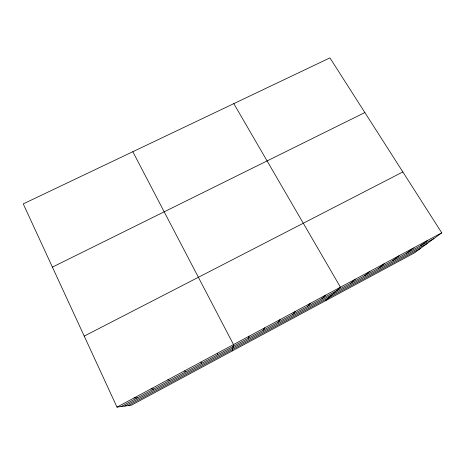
<?xml version="1.0" encoding="UTF-8"?>
<svg xmlns="http://www.w3.org/2000/svg" width="465" height="465" viewBox="0 0 465 465"><rect width="100%" height="100%" fill="white"/><g stroke="black" fill="none" stroke-linecap="round" stroke-linejoin="round"><path stroke-width="0.7" d="M232.198 350.959L233.511 344.582L132.821 151.718M248.194 338.299L249.147 336.189M263.138 330.272L264.661 327.86M277.965 322.309L280.052 319.6M292.683 314.404L295.322 311.405M307.289 306.557L310.475 303.273M321.786 298.768L325.512 295.199M325.366 300.82L340.432 287.19L233.814 103.631M350.465 283.365L355.237 279.244M364.647 275.751L369.931 271.357M378.725 268.189L384.514 263.533M392.698 260.685L398.987 255.767M406.567 253.233L413.35 248.06M420.337 245.834L427.602 240.405M441.75 232.814L414.269 252.977L131.409 405.201L116.982 407.125L23.25 203.885L329.923 57.875L441.75 232.814L116.982 407.125M121.074 406.579L434.014 238.493M124.73 406.09L427.056 243.596M128.235 405.625L420.36 248.508M84.229 336.108L402.841 171.951M52.411 267.119L364.874 112.553M134.048 397.964L137.471 397.773M150.968 388.885L153.735 389.036M167.749 379.876L169.87 380.37M184.396 370.942L185.872 371.773M200.897 362.084L201.752 363.246M217.271 353.295L217.51 354.783"/></g></svg>
